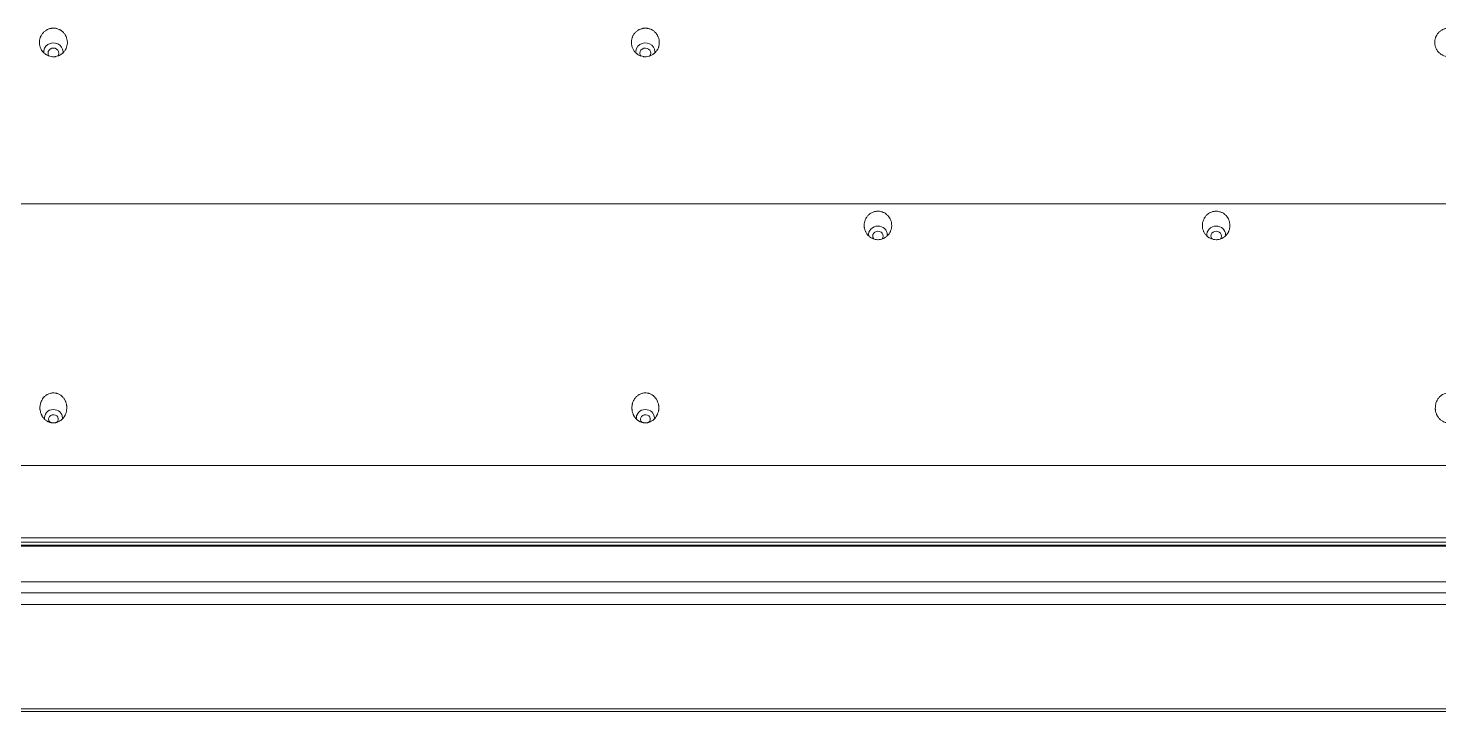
# Model space of a CAD drawing. Header units: millimetres. Extents: x 70151 to 230897, y 35202 to 113211.
# Drawn here: x 172920.6 to 173021.1, y 76607.9 to 76656.7 of the extents above; entities that cross this region are included whole.
import ezdxf

# ---------------------------------------------------------------- set-up
doc = ezdxf.new("R2010")
doc.units = ezdxf.units.MM
doc.header["$LTSCALE"] = 50
doc.layers.add('2-con', color=2, linetype='Continuous')
doc.layers.add('mark-B', color=2, linetype='Continuous', lineweight=20)

# ---------------------------------------------------------------- blocks, each defined once
blk = doc.blocks.new('무풍1way 일반')
at = {"layer": 'mark-B'}
for centre, major_axis, start_param, end_param in [((-170.2, -411.11), (0.346, 0), 2.274711, 6.283185), ((-170.2, -411.11), (0.346, 0), 0, 0.786376), ((-128.03, -411.11), (0.346, 0), 2.274711, 6.283185), ((-128.03, -411.11), (0.346, 0), 0, 0.786376), ((-170.2, -411.21), (-0.641, 0), 6.140244, 6.283185), ((-170.2, -411.21), (-0.641, 0), 0, 1.570794), ((-170.2, -411.21), (-0.641, 0), 1.570794, 3.322627), ((-128.03, -411.21), (-0.641, 0), 6.140244, 6.283185), ((-128.03, -411.21), (-0.641, 0), 0, 1.570794), ((-128.03, -411.21), (-0.641, 0), 1.570794, 3.322627), ((-210.87, -424.16), (0.372, 0), 2.50954, 6.283185), ((-210.87, -424.16), (0.372, 0), 0, 0.653554), ((-186.77, -424.16), (0.372, 0), 2.50954, 6.283185), ((-186.77, -424.16), (0.372, 0), 0, 0.653554), ((-210.87, -424.26), (-0.666, 0), 6.13553, 6.283185), ((-210.87, -424.26), (-0.666, 0), 0, 1.5708), ((-210.87, -424.26), (-0.666, 0), 1.570794, 3.286499), ((-186.77, -424.26), (-0.666, 0), 6.13553, 6.283185), ((-186.77, -424.26), (-0.666, 0), 0, 1.5708), ((-186.77, -424.26), (-0.666, 0), 1.570794, 3.286499), ((-170.2, -437.2), (0.387, 0), 2.475078, 6.283185), ((-170.2, -437.2), (0.387, 0), 0, 0.649326), ((-128.03, -437.2), (0.387, 0), 2.50895, 6.283185), ((-128.03, -437.2), (0.387, 0), 0, 0.657668), ((-170.2, -437.3), (-0.681, 0), 0, 3.312518), ((-170.2, -437.3), (-0.681, 0), 6.160467, 6.283185), ((-128.03, -437.3), (-0.681, 0), 6.121197, 6.283185), ((-128.03, -437.3), (-0.681, 0), 0, 3.287283)]:
    blk.add_ellipse(centre, major_axis=major_axis, ratio=0.913545, start_param=start_param, end_param=end_param, dxfattribs=at)
for points, degree in [([(-425.15, -390.27), (-283.44, -390.27), (-141.72, -390.27), (0, -390.27)], 3), ([(-425.15, -390.27), (-283.44, -390.27), (-141.72, -390.27), (0, -390.27)], 3), ([(-426.89, -399.52), (-213.45, -399.52), (0, -399.52)], 2), ([(-426.89, -399.52), (-213.45, -399.52), (0, -399.52)], 2), ([(-427.34, -402.34), (-284.89, -402.34), (-142.45, -402.34), (0, -402.34)], 3), ([(0, -402.66), (-142.45, -402.66), (-284.89, -402.66), (-427.34, -402.66)], 3), ([(0, -407.82), (-145.51, -407.82), (-291.01, -407.82), (-436.52, -407.82)], 3), ([(0, -426.45), (-146.42, -426.45), (-292.84, -426.45), (-439.26, -426.45)], 3)]:
    blk.add_open_spline(points, degree=degree, dxfattribs=at)
for points, knots in [([(0, -390.48), (-70.86, -390.48), (-141.72, -390.48), (-248.01, -390.48), (-301.15, -390.48), (-363.15, -390.48), (-394.15, -390.48), (-411.87, -390.48), (-420.73, -390.48), (-425.15, -390.48)], [0, 0, 0, 0, 0.5, 0.5, 0.75, 0.875, 0.9375, 0.96875, 1, 1, 1, 1]), ([(0, -390.48), (-70.86, -390.48), (-141.72, -390.48), (-248.01, -390.48), (-301.15, -390.48), (-363.15, -390.48), (-394.15, -390.48), (-411.87, -390.48), (-420.73, -390.48), (-425.15, -390.48)], [0, 0, 0, 0, 0.5, 0.5, 0.75, 0.875, 0.9375, 0.96875, 1, 1, 1, 1]), ([(0, -397.9), (-35.56, -397.9), (-106.68, -397.9), (-213.36, -397.9), (-302.26, -397.9), (-364.49, -397.9), (-395.6, -397.9), (-413.38, -397.9), (-422.27, -397.9), (-426.72, -397.9)], [0, 0, 0, 0, 0.25, 0.5, 0.75, 0.875, 0.9375, 0.96875, 1, 1, 1, 1]), ([(0, -397.9), (-35.56, -397.9), (-106.68, -397.9), (-213.36, -397.9), (-302.26, -397.9), (-364.49, -397.9), (-395.6, -397.9), (-413.38, -397.9), (-422.27, -397.9), (-426.72, -397.9)], [0, 0, 0, 0, 0.25, 0.5, 0.75, 0.875, 0.9375, 0.96875, 1, 1, 1, 1]), ([(-426.89, -398.74), (-422.45, -398.74), (-418, -398.74), (-409.11, -398.74), (-404.66, -398.74), (-391.32, -398.74), (-382.43, -398.74), (-355.74, -398.74), (-302.38, -398.74), (-249.02, -398.74), (-142.3, -398.74), (-71.15, -398.74), (0, -398.74)], [0, 0, 0, 0, 0.03125, 0.03125, 0.0625, 0.0625, 0.125, 0.125, 0.25, 0.5, 0.5, 1, 1, 1, 1]), ([(-426.89, -398.74), (-422.45, -398.74), (-418, -398.74), (-409.11, -398.74), (-404.66, -398.74), (-391.32, -398.74), (-382.43, -398.74), (-355.74, -398.74), (-302.38, -398.74), (-249.02, -398.74), (-142.3, -398.74), (-71.15, -398.74), (0, -398.74)], [0, 0, 0, 0, 0.03125, 0.03125, 0.0625, 0.0625, 0.125, 0.125, 0.25, 0.5, 0.5, 1, 1, 1, 1]), ([(-426.89, -402.05), (-422.44, -402.05), (-418, -402.05), (-409.1, -402.05), (-404.66, -402.05), (-391.32, -402.05), (-382.42, -402.05), (-355.74, -402.05), (-337.96, -402.05), (-284.59, -402.05), (-249.02, -402.05), (-142.3, -402.05), (-71.15, -402.05), (0, -402.05)], [0, 0, 0, 0, 0.03125, 0.03125, 0.0625, 0.0625, 0.125, 0.125, 0.25, 0.25, 0.5, 0.5, 1, 1, 1, 1]), ([(0, -402.14), (-71.15, -402.14), (-142.3, -402.14), (-249.02, -402.14), (-284.59, -402.14), (-337.95, -402.14), (-355.74, -402.14), (-382.42, -402.14), (-391.31, -402.14), (-404.65, -402.14), (-409.1, -402.14), (-417.99, -402.14), (-422.44, -402.14), (-426.89, -402.14)], [0, 0, 0, 0, 0.5, 0.5, 0.75, 0.75, 0.875, 0.875, 0.9375, 0.9375, 0.96875, 0.96875, 1, 1, 1, 1]), ([(-226.56, -411.49), (-226.53, -411.55), (-226.51, -411.61), (-226.49, -411.71), (-226.49, -411.74), (-226.48, -411.79), (-226.48, -411.81), (-226.48, -411.84), (-226.48, -411.86), (-226.48, -411.94), (-226.48, -412.01), (-226.49, -412.11), (-226.5, -412.14), (-226.51, -412.19), (-226.51, -412.2), (-226.52, -412.24), (-226.52, -412.25), (-226.55, -412.33), (-226.57, -412.39), (-226.62, -412.48), (-226.64, -412.51), (-226.66, -412.55), (-226.67, -412.57), (-226.69, -412.59), (-226.7, -412.61), (-226.75, -412.67), (-226.8, -412.72), (-226.87, -412.78), (-226.9, -412.8), (-226.94, -412.83), (-226.95, -412.84), (-226.98, -412.86), (-227, -412.87), (-227.07, -412.91), (-227.13, -412.93), (-227.23, -412.96), (-227.26, -412.97), (-227.33, -412.98), (-227.36, -412.98), (-227.46, -412.99), (-227.52, -412.98), (-227.61, -412.97), (-227.62, -412.96), (-227.66, -412.96), (-227.67, -412.95), (-227.72, -412.94), (-227.75, -412.93), (-227.81, -412.9), (-227.84, -412.89), (-227.9, -412.85), (-227.93, -412.83), (-228.01, -412.78), (-228.06, -412.73), (-228.15, -412.63), (-228.19, -412.58), (-228.24, -412.5), (-228.26, -412.47), (-228.28, -412.42), (-228.29, -412.41), (-228.3, -412.38), (-228.31, -412.36), (-228.34, -412.29), (-228.36, -412.22), (-228.37, -412.14), (-228.38, -412.12), (-228.38, -412.09), (-228.38, -412.07), (-228.39, -412.02), (-228.39, -411.99), (-228.4, -411.89), (-228.39, -411.83), (-228.38, -411.74), (-228.38, -411.73), (-228.37, -411.7), (-228.37, -411.68), (-228.36, -411.63), (-228.35, -411.6), (-228.32, -411.5), (-228.3, -411.44), (-228.26, -411.37), (-228.25, -411.35), (-228.23, -411.33), (-228.22, -411.31), (-228.2, -411.27), (-228.18, -411.24), (-228.12, -411.16), (-228.07, -411.12), (-228.01, -411.06), (-228, -411.05), (-227.97, -411.03), (-227.96, -411.02), (-227.92, -410.99), (-227.89, -410.97), (-227.8, -410.93), (-227.74, -410.9), (-227.66, -410.88), (-227.64, -410.87), (-227.61, -410.87), (-227.59, -410.86), (-227.55, -410.85), (-227.48, -410.85), (-227.41, -410.85), (-227.36, -410.85), (-227.35, -410.85), (-227.31, -410.86), (-227.3, -410.86), (-227.21, -410.87), (-227.15, -410.89), (-227.07, -410.93), (-227.06, -410.93), (-227.03, -410.95), (-226.99, -410.97), (-226.92, -411.02), (-226.86, -411.06), (-226.83, -411.09), (-226.81, -411.1), (-226.79, -411.13), (-226.78, -411.14), (-226.72, -411.2), (-226.68, -411.25), (-226.64, -411.32), (-226.63, -411.34), (-226.61, -411.37), (-226.6, -411.4), (-226.58, -411.43), (-226.57, -411.46), (-226.56, -411.47), (-226.56, -411.49)], [0, 0, 0, 0, 0.03125, 0.03125, 0.046875, 0.046875, 0.054687, 0.054687, 0.0625, 0.0625, 0.09375, 0.09375, 0.109375, 0.109375, 0.117187, 0.117187, 0.125, 0.125, 0.15625, 0.15625, 0.171875, 0.171875, 0.179687, 0.179687, 0.1875, 0.1875, 0.21875, 0.21875, 0.234375, 0.234375, 0.242187, 0.242187, 0.25, 0.25, 0.28125, 0.28125, 0.296875, 0.296875, 0.3125, 0.3125, 0.34375, 0.34375, 0.351563, 0.351563, 0.359375, 0.359375, 0.375, 0.375, 0.390625, 0.390625, 0.40625, 0.40625, 0.4375, 0.4375, 0.46875, 0.46875, 0.484375, 0.484375, 0.492188, 0.492188, 0.5, 0.5, 0.53125, 0.53125, 0.539063, 0.539063, 0.546875, 0.546875, 0.5625, 0.5625, 0.59375, 0.59375, 0.601563, 0.601563, 0.609375, 0.609375, 0.625, 0.625, 0.65625, 0.65625, 0.664063, 0.664063, 0.671875, 0.671875, 0.6875, 0.6875, 0.71875, 0.71875, 0.726563, 0.726563, 0.734375, 0.734375, 0.75, 0.75, 0.78125, 0.78125, 0.789063, 0.789063, 0.796875, 0.796875, 0.8125, 0.828125, 0.828125, 0.835938, 0.835938, 0.84375, 0.84375, 0.875, 0.875, 0.882813, 0.882813, 0.890625, 0.90625, 0.921875, 0.921875, 0.929688, 0.929688, 0.9375, 0.9375, 0.96875, 0.96875, 0.976563, 0.976563, 0.984375, 0.992188, 0.992188, 1, 1, 1, 1]), ([(-169.32, -411.49), (-169.3, -411.55), (-169.28, -411.61), (-169.26, -411.71), (-169.25, -411.74), (-169.25, -411.79), (-169.25, -411.81), (-169.24, -411.84), (-169.24, -411.86), (-169.24, -411.94), (-169.24, -412.01), (-169.26, -412.11), (-169.26, -412.14), (-169.27, -412.19), (-169.28, -412.2), (-169.28, -412.24), (-169.29, -412.25), (-169.31, -412.33), (-169.34, -412.39), (-169.38, -412.48), (-169.4, -412.51), (-169.43, -412.55), (-169.44, -412.57), (-169.46, -412.59), (-169.47, -412.61), (-169.52, -412.67), (-169.56, -412.72), (-169.64, -412.78), (-169.66, -412.8), (-169.71, -412.83), (-169.72, -412.84), (-169.75, -412.86), (-169.76, -412.87), (-169.84, -412.91), (-169.9, -412.93), (-169.99, -412.96), (-170.02, -412.97), (-170.09, -412.98), (-170.12, -412.98), (-170.22, -412.99), (-170.29, -412.98), (-170.37, -412.97), (-170.39, -412.96), (-170.42, -412.96), (-170.44, -412.95), (-170.48, -412.94), (-170.51, -412.93), (-170.58, -412.9), (-170.61, -412.89), (-170.66, -412.85), (-170.69, -412.83), (-170.77, -412.78), (-170.82, -412.73), (-170.91, -412.63), (-170.95, -412.58), (-171.01, -412.5), (-171.02, -412.47), (-171.04, -412.42), (-171.05, -412.41), (-171.07, -412.38), (-171.07, -412.36), (-171.1, -412.29), (-171.12, -412.22), (-171.14, -412.14), (-171.14, -412.12), (-171.15, -412.09), (-171.15, -412.07), (-171.15, -412.02), (-171.16, -411.99), (-171.16, -411.89), (-171.16, -411.83), (-171.15, -411.74), (-171.14, -411.73), (-171.14, -411.7), (-171.13, -411.68), (-171.12, -411.63), (-171.11, -411.6), (-171.08, -411.5), (-171.06, -411.44), (-171.02, -411.37), (-171.01, -411.35), (-171, -411.33), (-170.99, -411.31), (-170.96, -411.27), (-170.94, -411.24), (-170.88, -411.16), (-170.84, -411.12), (-170.77, -411.06), (-170.76, -411.05), (-170.73, -411.03), (-170.72, -411.02), (-170.68, -410.99), (-170.65, -410.97), (-170.57, -410.93), (-170.5, -410.9), (-170.42, -410.88), (-170.41, -410.87), (-170.38, -410.87), (-170.36, -410.86), (-170.31, -410.85), (-170.24, -410.85), (-170.18, -410.85), (-170.13, -410.85), (-170.11, -410.85), (-170.08, -410.86), (-170.06, -410.86), (-169.98, -410.87), (-169.92, -410.89), (-169.84, -410.93), (-169.82, -410.93), (-169.79, -410.95), (-169.75, -410.97), (-169.68, -411.02), (-169.63, -411.06), (-169.59, -411.09), (-169.58, -411.1), (-169.55, -411.13), (-169.54, -411.14), (-169.49, -411.2), (-169.45, -411.25), (-169.4, -411.32), (-169.39, -411.34), (-169.38, -411.37), (-169.36, -411.4), (-169.35, -411.43), (-169.33, -411.46), (-169.33, -411.47), (-169.32, -411.49)], [0, 0, 0, 0, 0.03125, 0.03125, 0.046875, 0.046875, 0.054687, 0.054687, 0.0625, 0.0625, 0.09375, 0.09375, 0.109375, 0.109375, 0.117187, 0.117187, 0.125, 0.125, 0.15625, 0.15625, 0.171875, 0.171875, 0.179687, 0.179687, 0.1875, 0.1875, 0.21875, 0.21875, 0.234375, 0.234375, 0.242187, 0.242187, 0.25, 0.25, 0.28125, 0.28125, 0.296875, 0.296875, 0.3125, 0.3125, 0.34375, 0.34375, 0.351562, 0.351562, 0.359375, 0.359375, 0.375, 0.375, 0.390625, 0.390625, 0.40625, 0.40625, 0.4375, 0.4375, 0.46875, 0.46875, 0.484375, 0.484375, 0.492187, 0.492187, 0.5, 0.5, 0.53125, 0.53125, 0.539062, 0.539062, 0.546875, 0.546875, 0.5625, 0.5625, 0.59375, 0.59375, 0.601562, 0.601562, 0.609375, 0.609375, 0.625, 0.625, 0.65625, 0.65625, 0.664062, 0.664062, 0.671875, 0.671875, 0.6875, 0.6875, 0.71875, 0.71875, 0.726562, 0.726562, 0.734375, 0.734375, 0.75, 0.75, 0.78125, 0.78125, 0.789062, 0.789062, 0.796875, 0.796875, 0.8125, 0.828125, 0.828125, 0.835937, 0.835937, 0.84375, 0.84375, 0.875, 0.875, 0.882812, 0.882812, 0.890625, 0.90625, 0.921875, 0.921875, 0.929687, 0.929687, 0.9375, 0.9375, 0.96875, 0.96875, 0.976562, 0.976562, 0.984375, 0.992187, 0.992187, 1, 1, 1, 1]), ([(-127.15, -411.49), (-127.12, -411.55), (-127.11, -411.61), (-127.09, -411.71), (-127.08, -411.74), (-127.07, -411.79), (-127.07, -411.81), (-127.07, -411.84), (-127.07, -411.86), (-127.07, -411.94), (-127.07, -412.01), (-127.08, -412.11), (-127.09, -412.14), (-127.1, -412.19), (-127.1, -412.2), (-127.11, -412.24), (-127.12, -412.25), (-127.14, -412.33), (-127.17, -412.39), (-127.21, -412.48), (-127.23, -412.51), (-127.25, -412.55), (-127.26, -412.57), (-127.28, -412.59), (-127.29, -412.61), (-127.34, -412.67), (-127.39, -412.72), (-127.46, -412.78), (-127.49, -412.8), (-127.53, -412.83), (-127.55, -412.84), (-127.57, -412.86), (-127.59, -412.87), (-127.66, -412.91), (-127.72, -412.93), (-127.82, -412.96), (-127.85, -412.97), (-127.92, -412.98), (-127.95, -412.98), (-128.05, -412.99), (-128.12, -412.98), (-128.2, -412.97), (-128.21, -412.96), (-128.25, -412.96), (-128.26, -412.95), (-128.31, -412.94), (-128.34, -412.93), (-128.4, -412.9), (-128.43, -412.89), (-128.49, -412.85), (-128.52, -412.83), (-128.6, -412.78), (-128.65, -412.73), (-128.74, -412.63), (-128.78, -412.58), (-128.83, -412.5), (-128.85, -412.47), (-128.87, -412.42), (-128.88, -412.41), (-128.89, -412.38), (-128.9, -412.36), (-128.93, -412.29), (-128.95, -412.22), (-128.96, -412.14), (-128.97, -412.12), (-128.97, -412.09), (-128.97, -412.07), (-128.98, -412.02), (-128.98, -411.99), (-128.99, -411.89), (-128.98, -411.83), (-128.97, -411.74), (-128.97, -411.73), (-128.96, -411.7), (-128.96, -411.68), (-128.95, -411.63), (-128.94, -411.6), (-128.91, -411.5), (-128.89, -411.44), (-128.85, -411.37), (-128.84, -411.35), (-128.82, -411.33), (-128.82, -411.31), (-128.79, -411.27), (-128.77, -411.24), (-128.71, -411.16), (-128.66, -411.12), (-128.6, -411.06), (-128.59, -411.05), (-128.56, -411.03), (-128.55, -411.02), (-128.51, -410.99), (-128.48, -410.97), (-128.39, -410.93), (-128.33, -410.9), (-128.25, -410.88), (-128.23, -410.87), (-128.2, -410.87), (-128.19, -410.86), (-128.14, -410.85), (-128.07, -410.85), (-128, -410.85), (-127.95, -410.85), (-127.94, -410.85), (-127.9, -410.86), (-127.89, -410.86), (-127.81, -410.87), (-127.74, -410.89), (-127.67, -410.93), (-127.65, -410.93), (-127.62, -410.95), (-127.58, -410.97), (-127.51, -411.02), (-127.45, -411.06), (-127.42, -411.09), (-127.41, -411.1), (-127.38, -411.13), (-127.37, -411.14), (-127.31, -411.2), (-127.27, -411.25), (-127.23, -411.32), (-127.22, -411.34), (-127.21, -411.37), (-127.19, -411.4), (-127.18, -411.43), (-127.16, -411.46), (-127.16, -411.47), (-127.15, -411.49)], [0, 0, 0, 0, 0.03125, 0.03125, 0.046875, 0.046875, 0.054688, 0.054688, 0.0625, 0.0625, 0.09375, 0.09375, 0.109375, 0.109375, 0.117188, 0.117188, 0.125, 0.125, 0.15625, 0.15625, 0.171875, 0.171875, 0.179688, 0.179688, 0.1875, 0.1875, 0.21875, 0.21875, 0.234375, 0.234375, 0.242188, 0.242188, 0.25, 0.25, 0.28125, 0.28125, 0.296875, 0.296875, 0.3125, 0.3125, 0.34375, 0.34375, 0.351563, 0.351563, 0.359375, 0.359375, 0.375, 0.375, 0.390625, 0.390625, 0.40625, 0.40625, 0.4375, 0.4375, 0.46875, 0.46875, 0.484375, 0.484375, 0.492188, 0.492188, 0.5, 0.5, 0.53125, 0.53125, 0.539063, 0.539063, 0.546875, 0.546875, 0.5625, 0.5625, 0.59375, 0.59375, 0.601562, 0.601562, 0.609375, 0.609375, 0.625, 0.625, 0.65625, 0.65625, 0.664062, 0.664062, 0.671875, 0.671875, 0.6875, 0.6875, 0.71875, 0.71875, 0.726562, 0.726562, 0.734375, 0.734375, 0.75, 0.75, 0.78125, 0.78125, 0.789062, 0.789062, 0.796875, 0.796875, 0.8125, 0.828125, 0.828125, 0.835937, 0.835937, 0.84375, 0.84375, 0.875, 0.875, 0.882812, 0.882812, 0.890625, 0.90625, 0.921875, 0.921875, 0.929687, 0.929687, 0.9375, 0.9375, 0.96875, 0.96875, 0.976562, 0.976562, 0.984375, 0.992187, 0.992187, 1, 1, 1, 1]), ([(-210.04, -424.36), (-210.01, -424.42), (-209.98, -424.48), (-209.93, -424.6), (-209.92, -424.66), (-209.9, -424.74), (-209.9, -424.76), (-209.89, -424.79), (-209.89, -424.84), (-209.89, -424.92), (-209.89, -424.98), (-209.89, -425.03), (-209.89, -425.05), (-209.9, -425.08), (-209.9, -425.1), (-209.92, -425.18), (-209.94, -425.24), (-209.97, -425.33), (-209.98, -425.36), (-210.01, -425.4), (-210.01, -425.42), (-210.03, -425.45), (-210.04, -425.46), (-210.08, -425.53), (-210.12, -425.58), (-210.19, -425.65), (-210.21, -425.67), (-210.26, -425.72), (-210.29, -425.74), (-210.37, -425.79), (-210.43, -425.82), (-210.52, -425.86), (-210.55, -425.88), (-210.61, -425.9), (-210.67, -425.91), (-210.74, -425.92), (-210.79, -425.93), (-210.8, -425.93), (-210.84, -425.93), (-210.85, -425.93), (-210.94, -425.93), (-211, -425.92), (-211.1, -425.9), (-211.13, -425.89), (-211.19, -425.87), (-211.22, -425.86), (-211.31, -425.82), (-211.37, -425.79), (-211.44, -425.74), (-211.45, -425.73), (-211.48, -425.71), (-211.51, -425.68), (-211.57, -425.62), (-211.61, -425.58), (-211.64, -425.54), (-211.65, -425.52), (-211.67, -425.5), (-211.68, -425.48), (-211.72, -425.41), (-211.75, -425.36), (-211.79, -425.26), (-211.8, -425.23), (-211.82, -425.17), (-211.82, -425.14), (-211.84, -425.04), (-211.85, -424.98), (-211.85, -424.88), (-211.85, -424.85), (-211.84, -424.78), (-211.83, -424.75), (-211.82, -424.65), (-211.8, -424.59), (-211.77, -424.52), (-211.76, -424.5), (-211.75, -424.47), (-211.73, -424.43), (-211.69, -424.36), (-211.65, -424.3), (-211.62, -424.27), (-211.61, -424.25), (-211.59, -424.23), (-211.58, -424.22), (-211.52, -424.16), (-211.47, -424.11), (-211.39, -424.06), (-211.36, -424.04), (-211.32, -424.02), (-211.31, -424.01), (-211.28, -423.99), (-211.26, -423.99), (-211.19, -423.95), (-211.12, -423.93), (-211.04, -423.92), (-211.03, -423.91), (-211, -423.91), (-210.98, -423.91), (-210.93, -423.9), (-210.9, -423.9), (-210.8, -423.9), (-210.73, -423.91), (-210.64, -423.93), (-210.6, -423.94), (-210.54, -423.96), (-210.48, -423.98), (-210.42, -424.01), (-210.38, -424.03), (-210.37, -424.04), (-210.34, -424.06), (-210.32, -424.07), (-210.26, -424.12), (-210.21, -424.16), (-210.14, -424.23), (-210.12, -424.26), (-210.08, -424.31), (-210.06, -424.34), (-210.04, -424.36)], [0, 0, 0, 0, 0.03125, 0.03125, 0.0625, 0.0625, 0.070313, 0.070313, 0.078125, 0.09375, 0.109375, 0.109375, 0.117188, 0.117188, 0.125, 0.125, 0.15625, 0.15625, 0.171875, 0.171875, 0.179688, 0.179688, 0.1875, 0.1875, 0.21875, 0.21875, 0.234375, 0.234375, 0.25, 0.25, 0.28125, 0.28125, 0.296875, 0.296875, 0.3125, 0.328125, 0.328125, 0.335938, 0.335938, 0.34375, 0.34375, 0.375, 0.375, 0.390625, 0.390625, 0.40625, 0.40625, 0.4375, 0.4375, 0.445313, 0.445313, 0.453125, 0.46875, 0.484375, 0.484375, 0.492188, 0.492188, 0.5, 0.5, 0.53125, 0.53125, 0.546875, 0.546875, 0.5625, 0.5625, 0.59375, 0.59375, 0.609375, 0.609375, 0.625, 0.625, 0.65625, 0.65625, 0.664063, 0.664063, 0.671875, 0.6875, 0.703125, 0.703125, 0.710938, 0.710938, 0.71875, 0.71875, 0.75, 0.75, 0.765625, 0.765625, 0.773438, 0.773438, 0.78125, 0.78125, 0.8125, 0.8125, 0.820313, 0.820313, 0.828125, 0.828125, 0.84375, 0.84375, 0.875, 0.875, 0.890625, 0.890625, 0.90625, 0.921875, 0.921875, 0.929688, 0.929688, 0.9375, 0.9375, 0.96875, 0.96875, 0.984375, 0.984375, 1, 1, 1, 1]), ([(-185.95, -424.36), (-185.91, -424.42), (-185.88, -424.48), (-185.84, -424.6), (-185.82, -424.66), (-185.8, -424.74), (-185.8, -424.76), (-185.8, -424.79), (-185.79, -424.84), (-185.79, -424.92), (-185.79, -424.98), (-185.79, -425.03), (-185.8, -425.05), (-185.8, -425.08), (-185.8, -425.1), (-185.82, -425.18), (-185.84, -425.24), (-185.87, -425.33), (-185.89, -425.36), (-185.91, -425.4), (-185.92, -425.42), (-185.93, -425.45), (-185.94, -425.46), (-185.98, -425.53), (-186.02, -425.58), (-186.09, -425.65), (-186.11, -425.67), (-186.16, -425.72), (-186.19, -425.74), (-186.27, -425.79), (-186.33, -425.82), (-186.42, -425.86), (-186.45, -425.88), (-186.51, -425.9), (-186.58, -425.91), (-186.64, -425.92), (-186.69, -425.93), (-186.7, -425.93), (-186.74, -425.93), (-186.75, -425.93), (-186.84, -425.93), (-186.9, -425.92), (-187, -425.9), (-187.03, -425.89), (-187.09, -425.87), (-187.12, -425.86), (-187.21, -425.82), (-187.27, -425.79), (-187.34, -425.74), (-187.35, -425.73), (-187.38, -425.71), (-187.41, -425.68), (-187.47, -425.62), (-187.51, -425.58), (-187.54, -425.54), (-187.55, -425.52), (-187.57, -425.5), (-187.58, -425.48), (-187.63, -425.41), (-187.65, -425.36), (-187.69, -425.26), (-187.7, -425.23), (-187.72, -425.17), (-187.73, -425.14), (-187.74, -425.04), (-187.75, -424.98), (-187.75, -424.88), (-187.75, -424.85), (-187.74, -424.78), (-187.74, -424.75), (-187.72, -424.65), (-187.7, -424.59), (-187.67, -424.52), (-187.66, -424.5), (-187.65, -424.47), (-187.63, -424.43), (-187.59, -424.36), (-187.55, -424.3), (-187.52, -424.27), (-187.51, -424.25), (-187.49, -424.23), (-187.48, -424.22), (-187.42, -424.16), (-187.37, -424.11), (-187.29, -424.06), (-187.26, -424.04), (-187.22, -424.02), (-187.21, -424.01), (-187.18, -423.99), (-187.16, -423.99), (-187.09, -423.95), (-187.03, -423.93), (-186.94, -423.92), (-186.93, -423.91), (-186.9, -423.91), (-186.88, -423.91), (-186.83, -423.9), (-186.8, -423.9), (-186.7, -423.9), (-186.63, -423.91), (-186.54, -423.93), (-186.51, -423.94), (-186.44, -423.96), (-186.38, -423.98), (-186.32, -424.01), (-186.28, -424.03), (-186.27, -424.04), (-186.24, -424.06), (-186.23, -424.07), (-186.16, -424.12), (-186.11, -424.16), (-186.04, -424.23), (-186.02, -424.26), (-185.98, -424.31), (-185.96, -424.34), (-185.95, -424.36)], [0, 0, 0, 0, 0.03125, 0.03125, 0.0625, 0.0625, 0.070313, 0.070313, 0.078125, 0.09375, 0.109375, 0.109375, 0.117188, 0.117188, 0.125, 0.125, 0.15625, 0.15625, 0.171875, 0.171875, 0.179688, 0.179688, 0.1875, 0.1875, 0.21875, 0.21875, 0.234375, 0.234375, 0.25, 0.25, 0.28125, 0.28125, 0.296875, 0.296875, 0.3125, 0.328125, 0.328125, 0.335937, 0.335937, 0.34375, 0.34375, 0.375, 0.375, 0.390625, 0.390625, 0.40625, 0.40625, 0.4375, 0.4375, 0.445312, 0.445312, 0.453125, 0.46875, 0.484375, 0.484375, 0.492187, 0.492187, 0.5, 0.5, 0.53125, 0.53125, 0.546875, 0.546875, 0.5625, 0.5625, 0.59375, 0.59375, 0.609375, 0.609375, 0.625, 0.625, 0.65625, 0.65625, 0.664062, 0.664062, 0.671875, 0.6875, 0.703125, 0.703125, 0.710937, 0.710937, 0.71875, 0.71875, 0.75, 0.75, 0.765625, 0.765625, 0.773437, 0.773437, 0.78125, 0.78125, 0.8125, 0.8125, 0.820312, 0.820312, 0.828125, 0.828125, 0.84375, 0.84375, 0.875, 0.875, 0.890625, 0.890625, 0.90625, 0.921875, 0.921875, 0.929687, 0.929687, 0.9375, 0.9375, 0.96875, 0.96875, 0.984375, 0.984375, 1, 1, 1, 1]), ([(-228.43, -437.9), (-228.43, -437.83), (-228.41, -437.7), (-228.36, -437.58), (-228.33, -437.5), (-228.32, -437.49), (-228.31, -437.46), (-228.28, -437.42), (-228.24, -437.35), (-228.2, -437.3), (-228.16, -437.26), (-228.15, -437.25), (-228.13, -437.22), (-228.12, -437.21), (-228.06, -437.16), (-228, -437.12), (-227.92, -437.06), (-227.89, -437.05), (-227.85, -437.03), (-227.83, -437.02), (-227.8, -437.01), (-227.79, -437), (-227.71, -436.97), (-227.64, -436.96), (-227.56, -436.94), (-227.55, -436.94), (-227.51, -436.94), (-227.5, -436.94), (-227.45, -436.94), (-227.41, -436.94), (-227.31, -436.94), (-227.25, -436.95), (-227.12, -436.99), (-227.06, -437.01), (-226.97, -437.05), (-226.94, -437.07), (-226.9, -437.1), (-226.88, -437.11), (-226.86, -437.13), (-226.84, -437.14), (-226.78, -437.19), (-226.73, -437.23), (-226.68, -437.29), (-226.67, -437.31), (-226.65, -437.33), (-226.64, -437.35), (-226.61, -437.39), (-226.59, -437.42), (-226.54, -437.5), (-226.52, -437.56), (-226.47, -437.69), (-226.46, -437.75), (-226.45, -437.85), (-226.44, -437.88), (-226.44, -437.95), (-226.44, -437.98), (-226.45, -438.08), (-226.45, -438.14), (-226.48, -438.24), (-226.49, -438.27), (-226.5, -438.31), (-226.51, -438.33), (-226.52, -438.36), (-226.53, -438.38), (-226.56, -438.45), (-226.6, -438.51), (-226.64, -438.57), (-226.65, -438.59), (-226.67, -438.61), (-226.69, -438.62), (-226.72, -438.66), (-226.74, -438.69), (-226.81, -438.75), (-226.87, -438.79), (-226.94, -438.84), (-226.95, -438.84), (-226.98, -438.86), (-227.02, -438.88), (-227.1, -438.92), (-227.16, -438.93), (-227.21, -438.95), (-227.23, -438.95), (-227.26, -438.96), (-227.28, -438.96), (-227.36, -438.97), (-227.43, -438.98), (-227.52, -438.97), (-227.56, -438.97), (-227.62, -438.96), (-227.66, -438.95), (-227.75, -438.92), (-227.81, -438.9), (-227.89, -438.86), (-227.9, -438.85), (-227.93, -438.84), (-227.97, -438.81), (-228.04, -438.76), (-228.09, -438.72), (-228.14, -438.68), (-228.16, -438.65), (-228.23, -438.58), (-228.26, -438.52), (-228.3, -438.45), (-228.31, -438.44), (-228.33, -438.41), (-228.33, -438.39), (-228.35, -438.35), (-228.37, -438.32), (-228.4, -438.22), (-228.41, -438.16), (-228.43, -438.06), (-228.43, -438.03), (-228.43, -437.96), (-228.43, -437.93), (-228.43, -437.9)], [0, 0, 0, 0, 0.03125, 0.0625, 0.0625, 0.070312, 0.070312, 0.078125, 0.09375, 0.109375, 0.109375, 0.117187, 0.117187, 0.125, 0.125, 0.15625, 0.15625, 0.171875, 0.171875, 0.179687, 0.179687, 0.1875, 0.1875, 0.21875, 0.21875, 0.226562, 0.226562, 0.234375, 0.234375, 0.25, 0.25, 0.28125, 0.28125, 0.3125, 0.3125, 0.328125, 0.328125, 0.335937, 0.335937, 0.34375, 0.34375, 0.375, 0.375, 0.382812, 0.382812, 0.390625, 0.390625, 0.40625, 0.40625, 0.4375, 0.4375, 0.46875, 0.46875, 0.484375, 0.484375, 0.5, 0.5, 0.53125, 0.53125, 0.546875, 0.546875, 0.554687, 0.554687, 0.5625, 0.5625, 0.59375, 0.59375, 0.601562, 0.601562, 0.609375, 0.609375, 0.625, 0.625, 0.65625, 0.65625, 0.664062, 0.664062, 0.671875, 0.6875, 0.703125, 0.703125, 0.710937, 0.710937, 0.71875, 0.71875, 0.75, 0.75, 0.765625, 0.765625, 0.78125, 0.78125, 0.8125, 0.8125, 0.820312, 0.820312, 0.828125, 0.84375, 0.859375, 0.859375, 0.875, 0.875, 0.90625, 0.90625, 0.914062, 0.914062, 0.921875, 0.921875, 0.9375, 0.9375, 0.96875, 0.96875, 0.984375, 0.984375, 1, 1, 1, 1]), ([(-169.21, -437.9), (-169.2, -437.96), (-169.21, -438.09), (-169.24, -438.22), (-169.26, -438.3), (-169.27, -438.31), (-169.28, -438.34), (-169.3, -438.39), (-169.34, -438.46), (-169.37, -438.52), (-169.4, -438.56), (-169.41, -438.57), (-169.43, -438.6), (-169.44, -438.61), (-169.49, -438.67), (-169.54, -438.72), (-169.62, -438.78), (-169.64, -438.8), (-169.69, -438.83), (-169.7, -438.84), (-169.73, -438.85), (-169.74, -438.86), (-169.82, -438.9), (-169.88, -438.92), (-169.96, -438.94), (-169.98, -438.95), (-170.01, -438.95), (-170.02, -438.96), (-170.07, -438.97), (-170.11, -438.97), (-170.21, -438.98), (-170.27, -438.97), (-170.35, -438.96), (-170.37, -438.96), (-170.4, -438.95), (-170.45, -438.94), (-170.53, -438.92), (-170.59, -438.89), (-170.64, -438.87), (-170.65, -438.86), (-170.68, -438.85), (-170.7, -438.84), (-170.77, -438.79), (-170.82, -438.76), (-170.88, -438.7), (-170.89, -438.69), (-170.91, -438.66), (-170.93, -438.65), (-170.96, -438.61), (-170.98, -438.59), (-171.04, -438.51), (-171.07, -438.45), (-171.11, -438.36), (-171.12, -438.33), (-171.15, -438.27), (-171.17, -438.21), (-171.18, -438.14), (-171.19, -438.08), (-171.19, -438.05), (-171.2, -437.95), (-171.19, -437.88), (-171.18, -437.79), (-171.18, -437.75), (-171.16, -437.71), (-171.16, -437.69), (-171.15, -437.66), (-171.15, -437.64), (-171.12, -437.56), (-171.09, -437.5), (-171.05, -437.43), (-171.05, -437.42), (-171.03, -437.39), (-171.02, -437.38), (-170.99, -437.34), (-170.97, -437.31), (-170.91, -437.24), (-170.86, -437.19), (-170.8, -437.14), (-170.78, -437.13), (-170.75, -437.11), (-170.71, -437.08), (-170.64, -437.04), (-170.58, -437.01), (-170.54, -437), (-170.52, -436.99), (-170.49, -436.98), (-170.47, -436.97), (-170.39, -436.95), (-170.33, -436.94), (-170.23, -436.94), (-170.19, -436.94), (-170.14, -436.94), (-170.13, -436.94), (-170.09, -436.94), (-170.08, -436.94), (-170, -436.96), (-169.93, -436.97), (-169.85, -437), (-169.84, -437.01), (-169.81, -437.02), (-169.76, -437.04), (-169.69, -437.08), (-169.63, -437.12), (-169.6, -437.15), (-169.58, -437.16), (-169.56, -437.18), (-169.54, -437.19), (-169.48, -437.24), (-169.44, -437.29), (-169.38, -437.37), (-169.36, -437.4), (-169.33, -437.46), (-169.32, -437.49), (-169.27, -437.58), (-169.25, -437.64), (-169.23, -437.73), (-169.22, -437.77), (-169.21, -437.83), (-169.21, -437.86), (-169.21, -437.9)], [0, 0, 0, 0, 0.03125, 0.0625, 0.0625, 0.070313, 0.070313, 0.078125, 0.09375, 0.109375, 0.109375, 0.117188, 0.117188, 0.125, 0.125, 0.15625, 0.15625, 0.171875, 0.171875, 0.179688, 0.179688, 0.1875, 0.1875, 0.21875, 0.21875, 0.226563, 0.226563, 0.234375, 0.234375, 0.25, 0.25, 0.28125, 0.28125, 0.289063, 0.289063, 0.296875, 0.3125, 0.328125, 0.328125, 0.335938, 0.335938, 0.34375, 0.34375, 0.375, 0.375, 0.382813, 0.382813, 0.390625, 0.390625, 0.40625, 0.40625, 0.4375, 0.4375, 0.453125, 0.453125, 0.46875, 0.484375, 0.484375, 0.5, 0.5, 0.53125, 0.53125, 0.546875, 0.546875, 0.554688, 0.554688, 0.5625, 0.5625, 0.59375, 0.59375, 0.601563, 0.601563, 0.609375, 0.609375, 0.625, 0.625, 0.65625, 0.65625, 0.664063, 0.664063, 0.671875, 0.6875, 0.703125, 0.703125, 0.710938, 0.710938, 0.71875, 0.71875, 0.75, 0.75, 0.765625, 0.765625, 0.773438, 0.773438, 0.78125, 0.78125, 0.8125, 0.8125, 0.820312, 0.820312, 0.828125, 0.84375, 0.859375, 0.859375, 0.867187, 0.867187, 0.875, 0.875, 0.90625, 0.90625, 0.921875, 0.921875, 0.9375, 0.9375, 0.96875, 0.96875, 0.984375, 0.984375, 1, 1, 1, 1]), ([(-129.02, -437.9), (-129.02, -437.83), (-129, -437.7), (-128.95, -437.58), (-128.92, -437.5), (-128.91, -437.49), (-128.9, -437.46), (-128.87, -437.42), (-128.83, -437.35), (-128.79, -437.3), (-128.75, -437.26), (-128.74, -437.25), (-128.72, -437.22), (-128.71, -437.21), (-128.65, -437.16), (-128.6, -437.12), (-128.51, -437.06), (-128.48, -437.05), (-128.44, -437.03), (-128.42, -437.02), (-128.39, -437.01), (-128.38, -437), (-128.3, -436.97), (-128.23, -436.96), (-128.15, -436.94), (-128.14, -436.94), (-128.1, -436.94), (-128.09, -436.94), (-128.04, -436.94), (-128, -436.94), (-127.9, -436.94), (-127.84, -436.95), (-127.71, -436.99), (-127.65, -437.01), (-127.56, -437.05), (-127.53, -437.07), (-127.49, -437.1), (-127.47, -437.11), (-127.45, -437.13), (-127.43, -437.14), (-127.37, -437.19), (-127.32, -437.23), (-127.27, -437.29), (-127.26, -437.31), (-127.24, -437.33), (-127.23, -437.35), (-127.2, -437.39), (-127.18, -437.42), (-127.13, -437.5), (-127.11, -437.56), (-127.06, -437.69), (-127.05, -437.75), (-127.04, -437.85), (-127.03, -437.88), (-127.03, -437.95), (-127.03, -437.98), (-127.04, -438.08), (-127.05, -438.14), (-127.07, -438.24), (-127.08, -438.27), (-127.1, -438.31), (-127.1, -438.33), (-127.11, -438.36), (-127.12, -438.38), (-127.15, -438.45), (-127.19, -438.51), (-127.24, -438.57), (-127.25, -438.59), (-127.27, -438.61), (-127.28, -438.62), (-127.31, -438.66), (-127.33, -438.69), (-127.4, -438.75), (-127.46, -438.79), (-127.53, -438.84), (-127.54, -438.84), (-127.57, -438.86), (-127.62, -438.88), (-127.69, -438.92), (-127.75, -438.93), (-127.8, -438.95), (-127.82, -438.95), (-127.85, -438.96), (-127.87, -438.96), (-127.95, -438.97), (-128.02, -438.98), (-128.12, -438.97), (-128.15, -438.97), (-128.21, -438.96), (-128.25, -438.95), (-128.34, -438.92), (-128.4, -438.9), (-128.48, -438.86), (-128.49, -438.85), (-128.52, -438.84), (-128.57, -438.81), (-128.63, -438.76), (-128.68, -438.72), (-128.73, -438.68), (-128.75, -438.65), (-128.82, -438.58), (-128.86, -438.52), (-128.9, -438.45), (-128.9, -438.44), (-128.92, -438.41), (-128.93, -438.39), (-128.95, -438.35), (-128.96, -438.32), (-128.99, -438.22), (-129, -438.16), (-129.02, -438.06), (-129.02, -438.03), (-129.02, -437.96), (-129.02, -437.93), (-129.02, -437.9)], [0, 0, 0, 0, 0.03125, 0.0625, 0.0625, 0.070312, 0.070312, 0.078125, 0.09375, 0.109375, 0.109375, 0.117187, 0.117187, 0.125, 0.125, 0.15625, 0.15625, 0.171875, 0.171875, 0.179687, 0.179687, 0.1875, 0.1875, 0.21875, 0.21875, 0.226562, 0.226562, 0.234375, 0.234375, 0.25, 0.25, 0.28125, 0.28125, 0.3125, 0.3125, 0.328125, 0.328125, 0.335938, 0.335938, 0.34375, 0.34375, 0.375, 0.375, 0.382813, 0.382813, 0.390625, 0.390625, 0.40625, 0.40625, 0.4375, 0.4375, 0.46875, 0.46875, 0.484375, 0.484375, 0.5, 0.5, 0.53125, 0.53125, 0.546875, 0.546875, 0.554688, 0.554688, 0.5625, 0.5625, 0.59375, 0.59375, 0.601563, 0.601563, 0.609375, 0.609375, 0.625, 0.625, 0.65625, 0.65625, 0.664063, 0.664063, 0.671875, 0.6875, 0.703125, 0.703125, 0.710938, 0.710938, 0.71875, 0.71875, 0.75, 0.75, 0.765625, 0.765625, 0.78125, 0.78125, 0.8125, 0.8125, 0.820313, 0.820313, 0.828125, 0.84375, 0.859375, 0.859375, 0.875, 0.875, 0.90625, 0.90625, 0.914063, 0.914063, 0.921875, 0.921875, 0.9375, 0.9375, 0.96875, 0.96875, 0.984375, 0.984375, 1, 1, 1, 1])]:
    blk.add_open_spline(points, degree=3, knots=knots, dxfattribs=at)
blk = doc.blocks.new('dpdjzjs')
at = {"layer": 'mark-B', "rotation": 180}
blk.add_blockref('무풍1way 일반', (172794.41, 96209.73), dxfattribs=at)

msp = doc.modelspace()

# ---------------------------------------------------------------- block references
at = {"layer": '2-con'}
msp.add_blockref('dpdjzjs', (0, -19992.04), dxfattribs=at)

doc.saveas('drawing.dxf')
